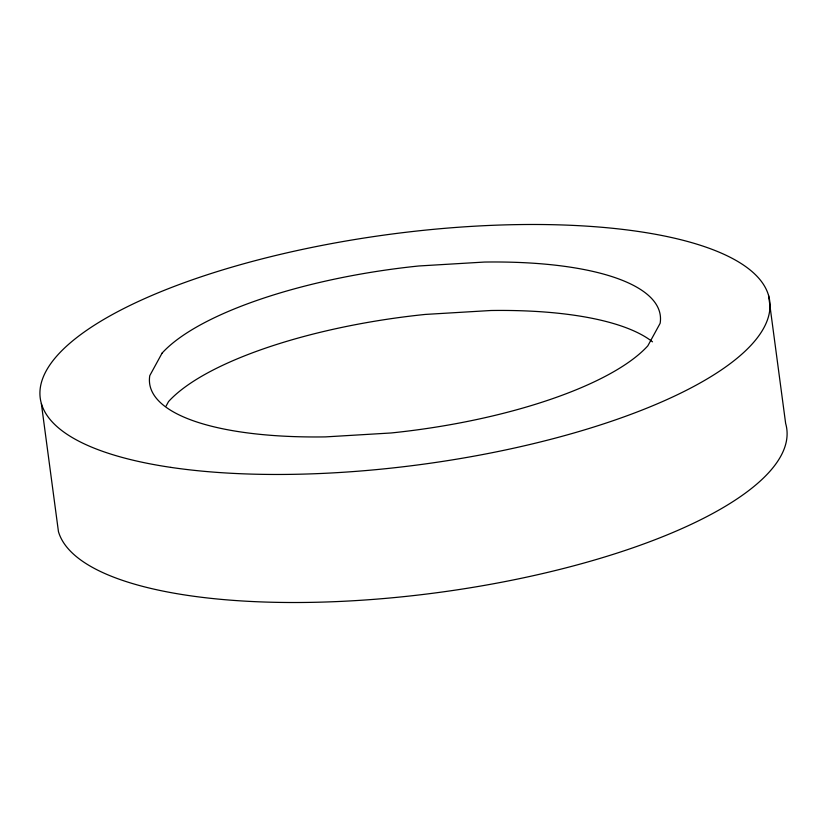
<?xml version="1.0" encoding="UTF-8"?>
<svg xmlns="http://www.w3.org/2000/svg" width="827" height="827" viewBox="0 0 827 827"><rect width="100%" height="100%" fill="white"/><g stroke="black" fill="none" stroke-linecap="round" stroke-linejoin="round"><path stroke-width="1.24" d="M166.103 406.047L168.553 401.56A257.579 81.304 -7.6 0 1 425.336 314.425L490.897 310.507A257.579 81.304 -7.6 0 1 652.482 341.82M768.562 295.435L785.65 423.486A367.963 116.152 -7.6 0 1 454.571 590.23A367.963 116.152 -7.6 0 1 58.438 531.565L41.35 403.514M162.092 353.108L149.79 375.613A257.579 81.304 -7.6 0 0 325.476 436.894L391.047 432.976A257.579 81.304 -7.6 0 0 647.82 345.841L660.122 323.336A257.579 81.304 -7.6 0 0 484.436 262.056L418.865 265.974A257.579 81.304 -7.6 0 0 162.092 353.108M170.848 467.379A367.963 116.152 -7.6 0 0 764.593 326.448A367.963 116.152 -7.6 0 0 279.433 254.592A367.963 116.152 -7.6 0 0 170.848 467.379"/></g></svg>
